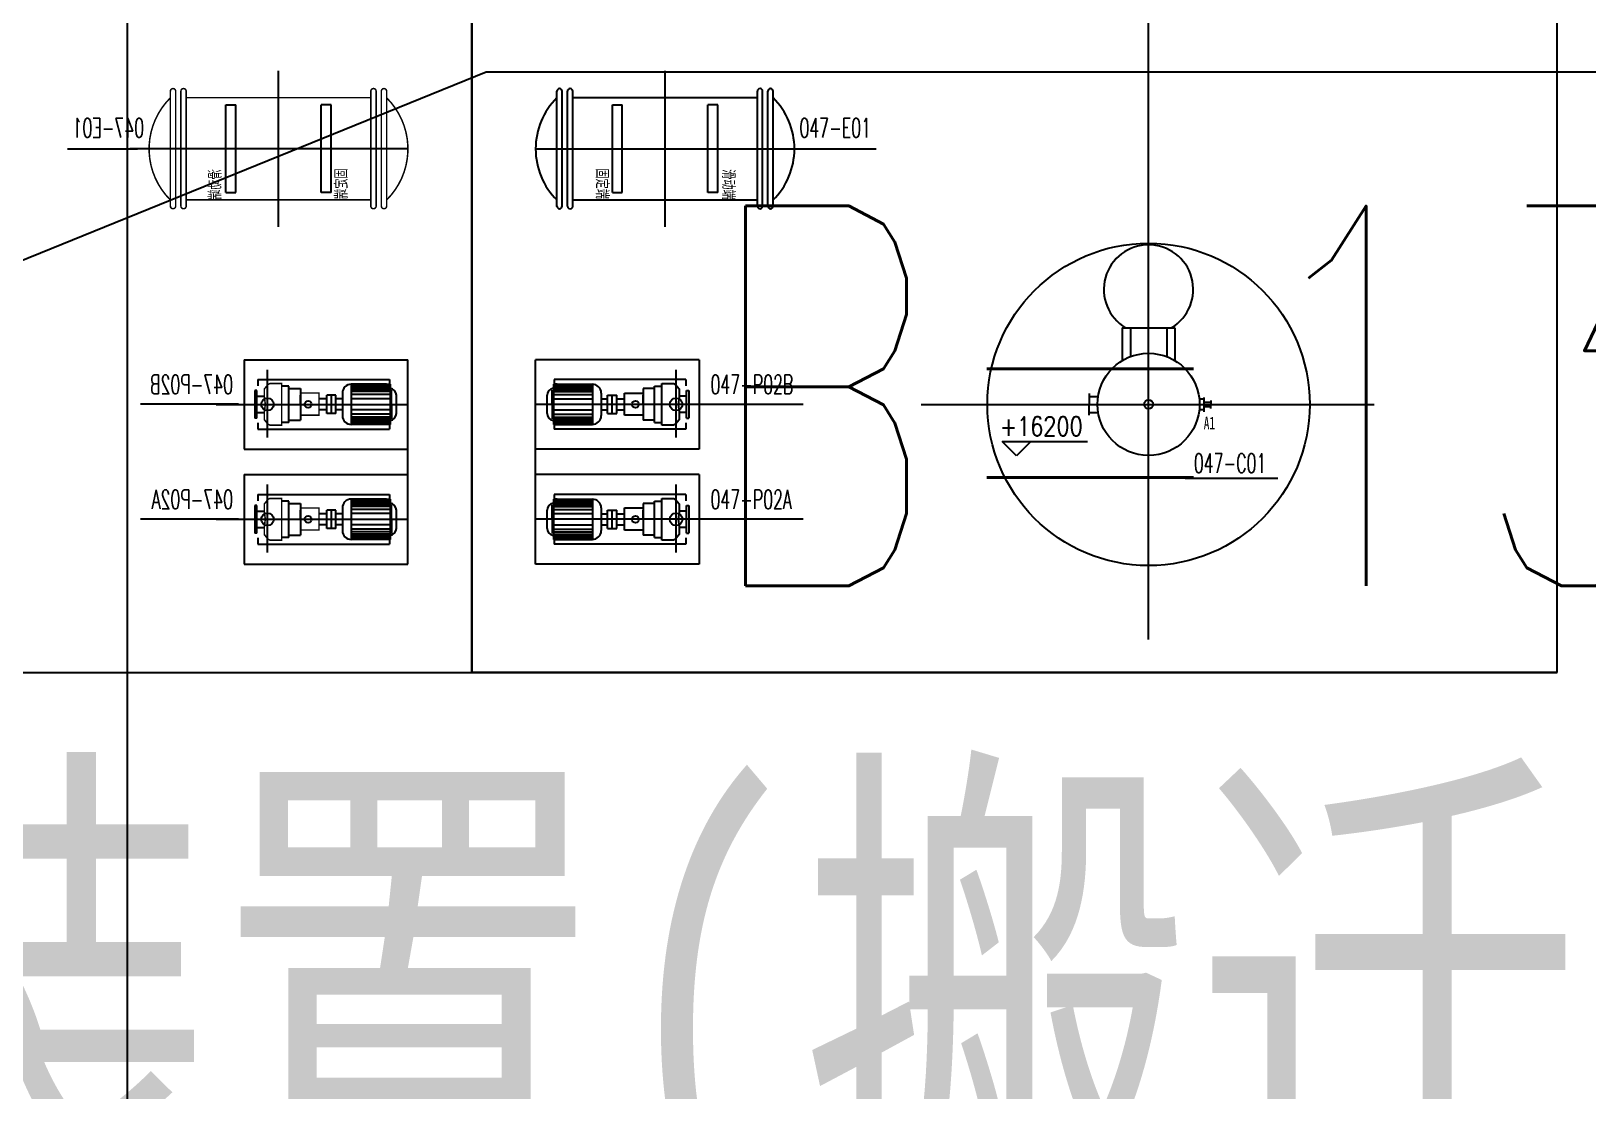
# Model space of a CAD drawing. Extents: x -170 to 1091, y -90 to 504.
# Drawn here: x 135.05 to 147.24, y 73.23 to 81.52 of the extents above; entities that cross this region are included whole.
import ezdxf
from ezdxf.enums import TextEntityAlignment as Align

# ---------------------------------------------------------------- set-up
doc = ezdxf.new("R2010")
doc.units = 0
doc.header["$LTSCALE"] = 1000
for name, pattern in [('ACAD_ISO05W100', [33, 24, -3, 0, -3, 0, -3]), ('DASHED', [19.05, 12.7, -6.35]), ('DOTE', [2.42, 2, -0.2, 0.02, -0.2])]:
    doc.linetypes.add(name, pattern=pattern)
doc.layers.get('0').update_dxf_attribs({"linetype": 'CONTINUOUS'})
for name, color, linetype in [('1', 7, 'CONTINUOUS'), ('DIM_COOR', 3, 'CONTINUOUS'), ('DOTE', 1, 'DOTE'), ('PUB_TEXT', 7, 'CONTINUOUS'), ('基本标注', 4, 'CONTINUOUS'), ('已建', 8, 'CONTINUOUS'), ('管架', 30, 'CONTINUOUS'), ('设备', 4, 'CONTINUOUS'), ('设备外型线', 4, 'CONTINUOUS')]:
    doc.layers.add(name, color=color, linetype=linetype)
doc.styles.add('_HZTXT', font='simplex.shx', dxfattribs={"width": 0.75, "bigfont": 'HZTXT.shx'})
doc.styles.add('_TCH_DIM', font='SIMPLEX', dxfattribs={"bigfont": 'GBCBIG'})
doc.styles.add('DIM_FONT', font='SIMPLEX', dxfattribs={"width": 0.7, "bigfont": 'GBCBIG'})
doc.styles.get("Standard").update_dxf_attribs({"font": '', "width": 0.75})
doc.styles.get('STANDARD').set_extended_font_data('SimSun')

msp = doc.modelspace()

# ---------------------------------------------------------------- linework, layer by layer
at = {"ltscale": 5}
for p, q in [((136.7186, 78.95053), (136.7186, 78.25053)), ((136.7186, 78.95053), (137.99982, 78.95053)), ((137.99982, 77.34928), (137.99982, 78.95053)), ((137.83126, 78.75826), (137.8603, 78.75826)), ((137.8603, 78.75826), (137.8603, 78.44307)), ((136.81797, 78.66445), (136.87462, 78.66445)), ((136.81797, 78.53661), (136.87462, 78.53661)), ((136.7186, 78.25053), (137.99982, 78.25053)), ((136.7186, 78.05053), (136.7186, 77.35053)), ((136.7186, 78.05053), (137.99982, 78.05053)), ((137.83125, 77.85826), (137.8603, 77.85826)), ((137.8603, 77.85826), (137.8603, 77.54307)), ((136.81797, 77.76445), (136.87462, 77.76445)), ((136.81797, 77.63661), (136.87462, 77.63661)), ((136.7186, 77.35053), (137.99982, 77.35053))]:
    msp.add_line(p, q, dxfattribs=at)
for p, q in [((136.7186, 78.75653), (136.7186, 78.44453)), ((137.55553, 78.75826), (137.55553, 78.44307)), ((137.83126, 78.75826), (137.55553, 78.75826)), ((136.81797, 78.70902), (136.79982, 78.70902)), ((136.79982, 78.70902), (136.79982, 78.49204)), ((136.81797, 78.49204), (136.81797, 78.70902)), ((137.06847, 78.74222), (137.01887, 78.74222)), ((137.06847, 78.45884), (137.06847, 78.74222)), ((137.06847, 78.72486), (137.15759, 78.72486)), ((137.15759, 78.72486), (137.15759, 78.4762)), ((137.15759, 78.60124), (137.15759, 78.67184)), ((137.36447, 78.6439), (137.30307, 78.6439)), ((137.36447, 78.5287), (137.36447, 78.6727)), ((137.40047, 78.6727), (137.36447, 78.6727)), ((137.40047, 78.5287), (137.40047, 78.6727)), ((137.43647, 78.6727), (137.40047, 78.6727)), ((137.43647, 78.5287), (137.43647, 78.6727)), ((137.48641, 78.6439), (137.43647, 78.6439)), ((137.48641, 78.68917), (137.48641, 78.51222)), ((137.8603, 78.74899), (137.55553, 78.74899)), ((137.8603, 78.73972), (137.55553, 78.73973)), ((137.8603, 78.73046), (137.55553, 78.73046)), ((137.8603, 78.71656), (137.55553, 78.71656)), ((137.8603, 78.70035), (137.55553, 78.70035)), ((137.8603, 78.67719), (137.55553, 78.67719)), ((137.8603, 78.64477), (137.55553, 78.64477)), ((137.90952, 78.52975), (137.90952, 78.67131)), ((137.36447, 78.5575), (137.30307, 78.5575)), ((137.40047, 78.5287), (137.36447, 78.5287)), ((137.43647, 78.5287), (137.40047, 78.5287)), ((137.48641, 78.5575), (137.43647, 78.5575)), ((137.8603, 78.55676), (137.55553, 78.55676)), ((137.8603, 78.52433), (137.55553, 78.52433)), ((136.81797, 78.49204), (136.79982, 78.49204)), ((137.06847, 78.45884), (137.01887, 78.45884)), ((137.06847, 78.4762), (137.15759, 78.4762)), ((137.8603, 78.50117), (137.55553, 78.50117)), ((137.8603, 78.48496), (137.55553, 78.48496)), ((137.8603, 78.47106), (137.55553, 78.47106)), ((137.8603, 78.4618), (137.55553, 78.4618)), ((137.8603, 78.45253), (137.55553, 78.45253)), ((137.8603, 78.44307), (137.55553, 78.44307)), ((136.7186, 77.85653), (136.7186, 77.54453)), ((136.81797, 77.80902), (136.79982, 77.80902)), ((136.79982, 77.80902), (136.79982, 77.59204)), ((136.81797, 77.59204), (136.81797, 77.80902)), ((137.06847, 77.84222), (137.01887, 77.84222)), ((137.06847, 77.55884), (137.06847, 77.84222)), ((137.06847, 77.82486), (137.15758, 77.82486)), ((137.15758, 77.82486), (137.15758, 77.5762)), ((137.48641, 77.78917), (137.48641, 77.61222)), ((137.55553, 77.85826), (137.55553, 77.54307)), ((137.83125, 77.85826), (137.55553, 77.85826)), ((137.8603, 77.84899), (137.55553, 77.84899)), ((137.8603, 77.83972), (137.55553, 77.83973)), ((137.8603, 77.83046), (137.55553, 77.83046)), ((137.8603, 77.81656), (137.55553, 77.81656)), ((137.8603, 77.80035), (137.55553, 77.80035)), ((137.15758, 77.70124), (137.15758, 77.77184)), ((137.36447, 77.7439), (137.30307, 77.7439)), ((137.36447, 77.6287), (137.36447, 77.7727)), ((137.40047, 77.7727), (137.36447, 77.7727)), ((137.40047, 77.6287), (137.40047, 77.7727)), ((137.43647, 77.7727), (137.40047, 77.7727)), ((137.43647, 77.6287), (137.43647, 77.7727)), ((137.48641, 77.7439), (137.43647, 77.7439)), ((137.8603, 77.77719), (137.55553, 77.77719)), ((137.8603, 77.74477), (137.55553, 77.74477)), ((137.90952, 77.62975), (137.90952, 77.77131)), ((136.81797, 77.59204), (136.79982, 77.59204)), ((137.06847, 77.55884), (137.01887, 77.55884)), ((137.06847, 77.5762), (137.15758, 77.5762)), ((137.36447, 77.6575), (137.30307, 77.6575)), ((137.40047, 77.6287), (137.36447, 77.6287)), ((137.43647, 77.6287), (137.40047, 77.6287)), ((137.48641, 77.6575), (137.43647, 77.6575)), ((137.8603, 77.65676), (137.55553, 77.65676)), ((137.8603, 77.62433), (137.55553, 77.62433)), ((137.8603, 77.60117), (137.55553, 77.60117)), ((137.8603, 77.58496), (137.55553, 77.58496)), ((137.8603, 77.57106), (137.55553, 77.57106)), ((137.8603, 77.5618), (137.55553, 77.5618)), ((137.8603, 77.55253), (137.55553, 77.55253)), ((137.8603, 77.54307), (137.55553, 77.54307))]:
    msp.add_line(p, q)
at = {"color": 1, "ltscale": 5}
for p, q in [((136.82482, 78.79553), (136.82482, 78.74452)), ((136.82482, 78.79553), (137.85482, 78.79553)), ((137.85482, 78.79553), (137.85482, 78.7585)), ((136.82482, 78.45654), (136.82482, 78.40553)), ((136.82482, 78.40553), (137.85482, 78.40553)), ((137.85482, 78.44307), (137.85482, 78.40553)), ((136.82482, 77.89553), (136.82482, 77.84452)), ((136.82482, 77.89553), (137.85482, 77.89553)), ((137.85482, 77.89553), (137.85482, 77.8585)), ((136.82482, 77.55654), (136.82482, 77.50553)), ((137.85482, 77.54307), (137.85482, 77.50553)), ((136.82482, 77.50553), (137.85482, 77.50553))]:
    msp.add_line(p, q, dxfattribs=at)
at = {"const_width": 0.012}
for points in [[(136.13982, 81.05269, -1), (136.18098, 81.05269, 1), (136.13982, 81.05269, -1)], [(136.22215, 81.05269, -1), (136.26331, 81.05269, 1), (136.22215, 81.05269, -1)], [(137.75075, 81.05269, 1), (137.70959, 81.05269, -1), (137.75075, 81.05269, 1)], [(137.83308, 81.05269, 1), (137.79192, 81.05269, -1), (137.83308, 81.05269, 1)], [(136.13982, 81.00095, 0.41722885), (136.13982, 80.20095)], [(137.83308, 81.00095, -0.41722885), (137.83308, 80.20095)], [(136.13982, 80.15302, 1), (136.18098, 80.15302, -1), (136.13982, 80.15302, 1)], [(136.22215, 80.15302, 1), (136.26331, 80.15302, -1), (136.22215, 80.15302, 1)], [(137.75075, 80.15302, -1), (137.70959, 80.15302, 1), (137.75075, 80.15302, -1)], [(137.83308, 80.15302, -1), (137.79192, 80.15302, 1), (137.83308, 80.15302, -1)]]:
    msp.add_lwpolyline(points, format="xyb", dxfattribs=at)
for points, const_width in [([(136.13982, 80.15099), (136.13982, 81.05241)], 0.012), ([(136.18098, 80.15178), (136.18098, 81.05301)], 0.012), ([(136.22215, 80.15246), (136.22215, 81.05413)], 0.012), ([(136.26331, 80.15302), (136.26331, 81.05269)], 0.012), ([(137.70959, 81.00255), (136.26331, 81.00255)], 0.012), ([(137.70959, 80.15302), (137.70959, 81.05269)], 0.012), ([(137.75075, 80.15246), (137.75075, 81.05413)], 0.012), ([(137.79192, 80.15178), (137.79192, 81.05301)], 0.012), ([(137.83308, 80.15099), (137.83308, 81.05241)], 0.012), ([(137.70959, 80.20255), (136.26331, 80.20255)], 0.012), ([(136.91818, 78.43789), (137.01142, 78.43789), (137.01142, 78.7635), (136.91818, 78.7635), (136.90409, 78.75644), (136.87591, 78.72115), (136.87591, 78.65761), (136.88295, 78.6007), (136.87591, 78.54378), (136.87591, 78.48025), (136.90409, 78.44495), (136.92111, 78.43686)], 0.012), ([(137.15759, 78.51627), (137.30307, 78.51627), (137.30307, 78.6891), (137.15759, 78.6891)], 0.012), ([(137.15759, 78.50417), (137.15759, 78.50417)], 0.009), ([(137.15759, 78.50417), (137.15759, 78.50417)], 0.009), ([(137.15759, 78.50417), (137.15759, 78.50417)], 0.009), ([(137.15759, 78.50417), (137.15759, 78.50417)], 0.009), ([(136.91818, 77.53789), (137.01142, 77.53789), (137.01142, 77.8635), (136.91818, 77.8635), (136.90409, 77.85644), (136.87591, 77.82115), (136.87591, 77.75761), (136.88295, 77.7007), (136.87591, 77.64378), (136.87591, 77.58025), (136.90409, 77.54495), (136.92111, 77.53686)], 0.012), ([(137.15758, 77.61627), (137.30307, 77.61627), (137.30307, 77.7891), (137.15758, 77.7891)], 0.012), ([(137.15758, 77.60417), (137.15758, 77.60417)], 0.009), ([(137.15758, 77.60417), (137.15758, 77.60417)], 0.009), ([(137.15758, 77.60417), (137.15758, 77.60417)], 0.009), ([(137.15758, 77.60417), (137.15758, 77.60417)], 0.009)]:
    msp.add_lwpolyline(points, dxfattribs=dict(const_width=const_width))
at = {"color": 1, "ltscale": 5, "const_width": 0.015}
for points in [[(135.88422, 80.60095), (135.3339, 80.60095)], [(136.67384, 78.60339), (135.90371, 78.60339)], [(136.67384, 77.70339), (135.90371, 77.70339)]]:
    msp.add_lwpolyline(points, dxfattribs=at)
for centre in [(136.89982, 78.60053), (136.89982, 77.70053)]:
    msp.add_circle(centre, 0.04904)
for centre, radius, start, end in [((137.55553, 78.68917), 0.06912, 89.99994, 179.99994), ((137.85353, 78.67102), 0.056, 0.296601, 83.055685), ((137.55553, 78.51222), 0.06912, 179.99994, 269.99994), ((137.85353, 78.53004), 0.056, 276.944194, 359.70328), ((137.55553, 77.78917), 0.06912, 89.99994, 179.99994), ((137.85353, 77.77102), 0.056, 0.296601, 83.055685), ((137.55553, 77.61222), 0.06912, 179.99994, 269.99994), ((137.85353, 77.63004), 0.056, 276.944194, 359.70328)]:
    msp.add_arc(centre, radius, start, end)
at = {"layer": 'DIM_COOR', "color": 4, "linetype": 'Continuous'}
for p, q in [((132.19997, 78.60027), (138.61323, 81.2041)), ((138.61323, 81.2041), (156.98323, 81.2041))]:
    msp.add_line(p, q, dxfattribs=at)
at = {"layer": 'DOTE'}
for p, q in [((138.49998, 86.50027), (138.49997, 76.50027)), ((136.98645, 79.99044), (136.98645, 81.21147)), ((137.99997, 80.60095), (135.82323, 80.60095)), ((136.49868, 78.60053), (137.99982, 78.60053)), ((136.49867, 77.70053), (137.99982, 77.70053))]:
    msp.add_line(p, q, dxfattribs=at)
at = {"layer": 'DOTE', "ltscale": 0.2}
for p, q in [((136.89982, 78.34088), (136.89982, 78.87219)), ((136.89982, 77.44088), (136.89982, 77.97219))]:
    msp.add_line(p, q, dxfattribs=at)
at = {"layer": 'DOTE', "linetype": 'ACAD_ISO05W100', "ltscale": 0.08}
msp.add_line((128.99997, 76.50028), (138.49997, 76.50027), dxfattribs=at)
at = {"layer": '基本标注', "ltscale": 0.01}
msp.add_line((138.49997, 76.50027), (138.49997, 85.00027), dxfattribs=at)
at = {"layer": '已建', "color": 8, "linetype": 'Continuous'}
for p, q in [((146.99997, 76.50026), (146.99998, 86.50026)), ((143.79997, 76.75999), (143.79998, 86.15448)), ((138.49997, 76.50027), (138.49997, 85.00027)), ((140.01349, 79.99044), (140.01349, 81.21146)), ((139.16686, 80.15099), (139.16686, 81.05241)), ((139.20802, 80.15178), (139.20803, 81.05301)), ((139.24919, 80.15246), (139.24919, 81.05413)), ((139.29035, 80.15302), (139.29035, 81.05269)), ((139.29035, 81.00255), (140.73663, 81.00254)), ((140.73663, 80.15302), (140.73663, 81.05269)), ((140.77779, 80.15245), (140.77779, 81.05413)), ((140.81896, 80.15178), (140.81896, 81.05301)), ((140.86012, 80.15098), (140.86012, 81.05241)), ((139.60094, 80.25917), (139.60095, 80.94592)), ((139.60095, 80.94592), (139.6784, 80.94592)), ((139.6784, 80.25917), (139.6784, 80.94592)), ((140.34858, 80.25917), (140.34858, 80.94591)), ((140.42604, 80.94591), (140.34858, 80.94591)), ((140.42604, 80.25917), (140.42604, 80.94591)), ((138.99997, 80.60095), (141.17671, 80.60095)), ((141.11572, 80.60095), (141.66604, 80.60095)), ((139.60094, 80.25917), (139.6784, 80.25917)), ((140.42604, 80.25917), (140.34858, 80.25917)), ((139.29035, 80.20255), (140.73663, 80.20254)), ((143.59447, 79.20026), (143.59447, 78.94344)), ((143.59447, 79.20026), (144.00547, 79.20026)), ((143.65747, 79.20026), (143.65747, 78.97402)), ((143.94247, 79.20026), (143.94247, 78.97402)), ((144.00547, 79.20026), (144.00547, 78.94344)), ((139.00012, 77.34928), (139.00012, 78.95053)), ((140.28133, 78.95053), (139.00012, 78.95053)), ((140.28133, 78.95053), (140.28133, 78.25053)), ((139.16868, 78.75825), (139.13964, 78.75825)), ((139.13964, 78.75825), (139.13964, 78.44307)), ((140.17512, 78.79553), (139.14512, 78.79553)), ((139.14512, 78.79553), (139.14512, 78.7585)), ((139.16868, 78.75825), (139.44441, 78.75825)), ((139.44441, 78.75825), (139.44441, 78.44307)), ((139.98852, 78.43788), (139.98852, 78.7635)), ((139.98852, 78.7635), (140.08176, 78.7635)), ((140.08176, 78.7635), (140.09585, 78.75644)), ((140.09585, 78.75644), (140.12403, 78.72114)), ((140.10012, 78.34088), (140.10012, 78.87218)), ((140.17512, 78.79553), (140.17512, 78.74451)), ((140.28133, 78.75653), (140.28133, 78.44453)), ((139.09041, 78.52975), (139.09041, 78.67131)), ((139.12898, 78.60053), (139.12898, 78.71287)), ((139.13964, 78.74899), (139.44441, 78.74899)), ((139.13964, 78.73972), (139.44441, 78.73972)), ((139.13964, 78.73046), (139.44441, 78.73046)), ((139.13964, 78.71656), (139.44441, 78.71656)), ((139.13964, 78.70035), (139.44441, 78.70035)), ((139.13964, 78.67719), (139.44441, 78.67719)), ((139.13964, 78.64477), (139.44441, 78.64477)), ((139.51353, 78.68917), (139.51353, 78.51222)), ((139.51353, 78.64389), (139.56346, 78.64389)), ((139.56346, 78.52869), (139.56346, 78.67269)), ((139.56346, 78.67269), (139.59946, 78.67269)), ((139.59946, 78.52869), (139.59946, 78.67269)), ((139.59946, 78.67269), (139.63546, 78.67269)), ((139.63546, 78.52869), (139.63546, 78.67269)), ((139.63546, 78.64389), (139.69687, 78.64389)), ((139.69687, 78.51627), (139.69687, 78.6891)), ((139.69687, 78.6891), (139.84235, 78.6891)), ((139.93146, 78.72485), (139.84235, 78.72485)), ((139.84235, 78.72485), (139.84235, 78.4762)), ((139.84235, 78.60123), (139.84235, 78.67183)), ((139.93146, 78.74222), (139.98106, 78.74222)), ((139.93146, 78.45883), (139.93146, 78.74222)), ((140.12403, 78.6576), (140.11698, 78.60069)), ((140.12403, 78.72114), (140.12403, 78.6576)), ((140.18197, 78.66444), (140.12532, 78.66444)), ((140.18197, 78.70902), (140.20012, 78.70902)), ((140.18197, 78.49204), (140.18197, 78.70902)), ((140.20012, 78.70902), (140.20012, 78.49204)), ((143.33412, 78.68441), (143.33412, 78.60026)), ((143.33412, 78.66276), (143.40559, 78.66276)), ((144.23526, 78.64044), (144.19765, 78.64044)), ((144.23526, 78.54263), (144.23526, 78.65446)), ((140.50126, 78.60053), (139.00012, 78.60053)), ((139.12898, 78.60053), (139.12898, 78.48819)), ((139.13964, 78.55676), (139.44441, 78.55676)), ((139.13964, 78.52433), (139.44441, 78.52433)), ((139.51353, 78.55749), (139.56346, 78.55749)), ((139.56346, 78.52869), (139.59946, 78.52869)), ((139.59946, 78.52869), (139.63546, 78.52869)), ((139.63546, 78.55749), (139.69687, 78.55749)), ((139.84235, 78.51627), (139.69687, 78.51627)), ((140.11698, 78.60069), (140.12403, 78.54378)), ((140.12403, 78.54378), (140.12403, 78.48024)), ((140.18197, 78.53661), (140.12532, 78.53661)), ((140.3261, 78.60339), (141.09622, 78.60339)), ((142.01974, 78.60026), (145.56576, 78.60026)), ((143.33412, 78.51611), (143.33412, 78.60026)), ((143.33412, 78.53776), (143.40559, 78.53776)), ((144.1978, 78.5614), (144.23526, 78.5614)), ((144.23526, 78.61707), (144.28728, 78.61707)), ((144.23526, 78.58346), (144.28728, 78.58346)), ((144.28728, 78.63127), (144.28728, 78.60026)), ((144.28728, 78.56926), (144.28728, 78.60026)), ((139.13964, 78.50117), (139.44441, 78.50117)), ((139.13964, 78.48496), (139.44441, 78.48496)), ((139.13964, 78.47106), (139.44441, 78.47106)), ((139.13964, 78.4618), (139.44441, 78.4618)), ((139.13964, 78.45253), (139.44441, 78.45253)), ((139.13964, 78.44307), (139.44441, 78.44307)), ((139.14512, 78.44307), (139.14512, 78.40553)), ((140.17512, 78.40553), (139.14512, 78.40553)), ((139.93146, 78.4762), (139.84235, 78.4762)), ((139.93146, 78.45883), (139.98106, 78.45883)), ((140.08176, 78.43788), (139.98852, 78.43788)), ((140.09585, 78.44494), (140.07883, 78.43686)), ((140.12403, 78.48024), (140.09585, 78.44494)), ((140.17512, 78.45654), (140.17512, 78.40553)), ((140.18197, 78.49204), (140.20012, 78.49204)), ((142.65303, 78.31092), (142.87803, 78.31092)), ((142.76553, 78.19842), (142.65303, 78.31092)), ((142.76553, 78.31092), (143.32164, 78.31092)), ((142.87803, 78.31092), (142.76553, 78.19842)), ((140.28133, 78.25053), (139.00012, 78.25053)), ((140.28133, 78.05053), (139.00012, 78.05053)), ((140.28133, 78.05053), (140.28133, 77.35053)), ((140.10012, 77.44088), (140.10012, 77.97218)), ((144.08781, 78.02306), (144.81336, 78.02306)), ((139.12898, 77.70053), (139.12898, 77.81287)), ((139.16868, 77.85825), (139.13964, 77.85825)), ((139.13964, 77.85825), (139.13964, 77.54307)), ((139.13964, 77.84899), (139.44441, 77.84899)), ((139.13964, 77.83972), (139.44441, 77.83972)), ((139.13964, 77.83046), (139.44441, 77.83046)), ((139.13964, 77.81656), (139.44441, 77.81656)), ((139.13964, 77.80035), (139.44441, 77.80035)), ((140.17512, 77.89553), (139.14512, 77.89553)), ((139.14512, 77.89553), (139.14512, 77.8585)), ((139.16868, 77.85825), (139.44441, 77.85825)), ((139.44441, 77.85825), (139.44441, 77.54307)), ((139.51353, 77.78917), (139.51353, 77.61222)), ((139.69687, 77.61627), (139.69687, 77.7891)), ((139.69687, 77.7891), (139.84235, 77.7891)), ((139.93146, 77.82485), (139.84235, 77.82485)), ((139.84235, 77.82485), (139.84235, 77.5762)), ((139.93146, 77.84222), (139.98106, 77.84222)), ((139.93146, 77.55883), (139.93146, 77.84222)), ((139.98852, 77.53788), (139.98852, 77.8635)), ((139.98852, 77.8635), (140.08176, 77.8635)), ((140.08176, 77.8635), (140.09585, 77.85644)), ((140.09585, 77.85644), (140.12403, 77.82114)), ((140.12403, 77.82114), (140.12403, 77.7576)), ((140.17512, 77.89553), (140.17512, 77.84451)), ((140.18197, 77.80902), (140.20012, 77.80902)), ((140.18197, 77.59204), (140.18197, 77.80902)), ((140.20012, 77.80902), (140.20012, 77.59204)), ((140.28133, 77.85653), (140.28133, 77.54453)), ((140.50126, 77.70053), (139.00012, 77.70053)), ((139.09041, 77.62975), (139.09041, 77.77131)), ((139.12898, 77.70053), (139.12898, 77.58819)), ((139.13964, 77.77719), (139.44441, 77.77719)), ((139.13964, 77.74477), (139.44441, 77.74477)), ((139.51353, 77.74389), (139.56346, 77.74389)), ((139.56346, 77.62869), (139.56346, 77.77269)), ((139.56346, 77.77269), (139.59946, 77.77269)), ((139.59946, 77.62869), (139.59946, 77.77269)), ((139.59946, 77.77269), (139.63546, 77.77269)), ((139.63546, 77.62869), (139.63546, 77.77269)), ((139.63546, 77.74389), (139.69687, 77.74389)), ((139.84235, 77.70123), (139.84235, 77.77183)), ((140.12403, 77.7576), (140.11698, 77.70069)), ((140.11698, 77.70069), (140.12403, 77.64378)), ((140.18197, 77.76444), (140.12532, 77.76444)), ((140.3261, 77.70339), (141.09622, 77.70339)), ((139.13964, 77.65676), (139.44441, 77.65676)), ((139.13964, 77.62433), (139.44441, 77.62433)), ((139.13964, 77.60117), (139.44441, 77.60117)), ((139.13964, 77.58496), (139.44441, 77.58496)), ((139.13964, 77.57106), (139.44441, 77.57106)), ((139.13964, 77.5618), (139.44441, 77.5618)), ((139.13964, 77.55253), (139.44441, 77.55253)), ((139.13964, 77.54307), (139.44441, 77.54307)), ((139.14512, 77.54307), (139.14512, 77.50553)), ((139.51353, 77.65749), (139.56346, 77.65749)), ((139.56346, 77.62869), (139.59946, 77.62869)), ((139.59946, 77.62869), (139.63546, 77.62869)), ((139.63546, 77.65749), (139.69687, 77.65749)), ((139.84235, 77.61627), (139.69687, 77.61627)), ((139.93146, 77.5762), (139.84235, 77.5762)), ((139.93146, 77.55883), (139.98106, 77.55883)), ((140.08176, 77.53788), (139.98852, 77.53788)), ((140.09585, 77.54494), (140.07883, 77.53686)), ((140.12403, 77.58024), (140.09585, 77.54494)), ((140.12403, 77.64378), (140.12403, 77.58024)), ((140.18197, 77.63661), (140.12532, 77.63661)), ((140.17512, 77.55654), (140.17512, 77.50553)), ((140.18197, 77.59204), (140.20012, 77.59204)), ((140.17512, 77.50553), (139.14512, 77.50553)), ((140.28133, 77.35053), (139.00012, 77.35053)), ((146.99997, 76.50026), (138.49997, 76.50027))]:
    msp.add_line(p, q, dxfattribs=at)
msp.add_lwpolyline([(135.79999, 98.52437), (135.79996, 68.49322)], dxfattribs=at)
for centre, radius in [((143.79997, 78.60026), 1.262), ((143.79997, 78.60026), 0.4), ((140.10012, 78.60053), 0.04904), ((143.79997, 78.60026), 0.03522), ((139.7814, 78.60069), 0.027), ((139.7814, 77.70069), 0.027), ((140.10012, 77.70053), 0.04904)]:
    msp.add_circle(centre, radius, dxfattribs=at)
for centre, radius, start, end in [((139.18744, 81.05269), 0.02058, 359.999938, 179.999938), ((139.18744, 81.05269), 0.02058, 359.999938, 179.999938), ((139.26977, 81.05269), 0.02058, 359.999937, 179.999937), ((139.26977, 81.05269), 0.02058, 359.999937, 179.999937), ((140.75721, 81.05269), 0.02058, 359.999937, 179.999937), ((140.75721, 81.05269), 0.02058, 359.999937, 179.999937), ((140.83954, 81.05269), 0.02058, 359.999937, 179.999937), ((140.83954, 81.05269), 0.02058, 359.999937, 179.999937), ((139.56277, 80.60095), 0.5628, 134.70533, 225.294552), ((140.46421, 80.60095), 0.5628, 314.705329, 45.294551), ((139.18744, 80.15302), 0.02058, 179.999937, 359.999937), ((139.18744, 80.15302), 0.02058, 179.999937, 359.999937), ((139.26977, 80.15302), 0.02058, 179.999959, 359.999959), ((139.26977, 80.15302), 0.02058, 179.999959, 359.999959), ((140.75721, 80.15302), 0.02058, 179.999938, 359.999938), ((140.75721, 80.15302), 0.02058, 179.999938, 359.999938), ((140.83954, 80.15302), 0.02058, 179.999958, 359.999958), ((140.83954, 80.15302), 0.02058, 179.999958, 359.999958), ((143.79997, 79.50026), 0.35, 301.002655, 238.997226), ((139.44441, 78.68917), 0.06912, 359.99994, 89.99994), ((139.14641, 78.67102), 0.056, 96.944195, 179.70328), ((139.14641, 78.53004), 0.056, 180.2966, 263.055686), ((139.44441, 78.51222), 0.06912, 269.99994, 359.99994), ((139.14641, 77.77102), 0.056, 96.944195, 179.70328), ((139.44441, 77.78917), 0.06912, 359.99994, 89.99994), ((139.14641, 77.63004), 0.056, 180.2966, 263.055686), ((139.44441, 77.61222), 0.06912, 269.99994, 359.99994)]:
    msp.add_arc(centre, radius, start, end, dxfattribs=at)
at = {"layer": '管架', "ltscale": 1000}
for p, q in [((146.99997, 76.50026), (146.99998, 86.50026)), ((138.49997, 76.50027), (146.99997, 76.50026))]:
    msp.add_line(p, q, dxfattribs=at)
at = {"layer": '设备', "color": 2, "linetype": 'Continuous'}
for p, q in [((136.5739, 80.25918), (136.5739, 80.94592)), ((136.5739, 80.94592), (136.65136, 80.94592)), ((136.65136, 80.25918), (136.65136, 80.94592)), ((137.32154, 80.25918), (137.32154, 80.94592)), ((137.399, 80.94592), (137.32154, 80.94592)), ((137.399, 80.25918), (137.399, 80.94592)), ((136.5739, 80.25918), (136.65136, 80.25918)), ((137.399, 80.25918), (137.32154, 80.25918))]:
    msp.add_line(p, q, dxfattribs=at)
at = {"layer": '设备外型线', "linetype": 'DASHED'}
for p, q in [((137.87095, 78.60053), (137.87095, 78.71287)), ((137.87095, 78.60053), (137.87095, 78.48819)), ((137.87095, 77.70053), (137.87095, 77.81287)), ((137.87095, 77.70053), (137.87095, 77.58819))]:
    msp.add_line(p, q, dxfattribs=at)
at = {"layer": '设备外型线', "ltscale": 0.3}
for centre in [(137.21853, 78.6007), (137.21853, 77.7007)]:
    msp.add_circle(centre, 0.027, dxfattribs=at)

# ---------------------------------------------------------------- texts
at = {"layer": '1', "linetype": 'ByBlock', "ltscale": 5, "style": '_HZTXT', "text_generation_flag": 2, "width": 0.6}
for s, p in [('047-E01', (135.93352, 80.69068)), ('047-P02B', (136.63006, 78.68175)), ('047-P02A', (136.63006, 77.78175))]:
    msp.add_text(s, height=0.15, rotation=359.99994, dxfattribs=at).set_placement(p)
at = {"layer": 'PUB_TEXT', "style": '_HZTXT', "text_generation_flag": 2, "width": 0.8}
for s, p in [('滑动端', (136.54003, 80.44255)), ('固定端', (137.52885, 80.44885))]:
    msp.add_text(s, height=0.1, rotation=89.99994, dxfattribs=at).set_placement(p)
at = {"layer": 'PUB_TEXT', "linetype": 'Continuous', "style": '_TCH_DIM', "width": 0.705882}
msp.add_text('B=132.200', height=2.975, dxfattribs=at).set_placement((140.28323, 77.1791))
at = {"layer": 'PUB_TEXT', "linetype": 'Continuous', "width": 0.75}
msp.add_text('汽提装置(搬迁)', height=3, rotation=359.99994, dxfattribs=at).set_placement((127.27356, 72.43999))
at = {"layer": '已建', "color": 8, "linetype": 'Continuous', "style": '_HZTXT'}
for s, height, rotation, width, p in [('047-E01', 0.15, 359.99994, 0.6, (141.06642, 80.69068)), ('固定端', 0.1, 269.99994, 0.8, (139.47109, 80.44884)), ('滑动端', 0.1, 269.99994, 0.8, (140.45991, 80.44254)), ('047-P02B', 0.15, 359.99994, 0.6, (140.36988, 78.68174)), ('047-C01', 0.15, 359.99994, 0.6, (144.15488, 78.06461)), ('047-P02A', 0.15, 359.99994, 0.6, (140.36988, 77.78174))]:
    msp.add_text(s, height=height, rotation=rotation, dxfattribs=dict(at, width=width)).set_placement(p)
at = {"layer": '已建', "color": 8, "linetype": 'Continuous', "style": 'DIM_FONT', "width": 0.8}
msp.add_text('+16200', height=0.15, rotation=359.99994, dxfattribs=at).set_placement((142.96066, 78.42858), align=Align.MIDDLE)
at = {"layer": '已建', "color": 8, "linetype": 'Continuous', "width": 0.65}
msp.add_text('A1', height=0.1, rotation=359.99994, dxfattribs=at).set_placement((144.23238, 78.40423))

doc.saveas('drawing.dxf')
